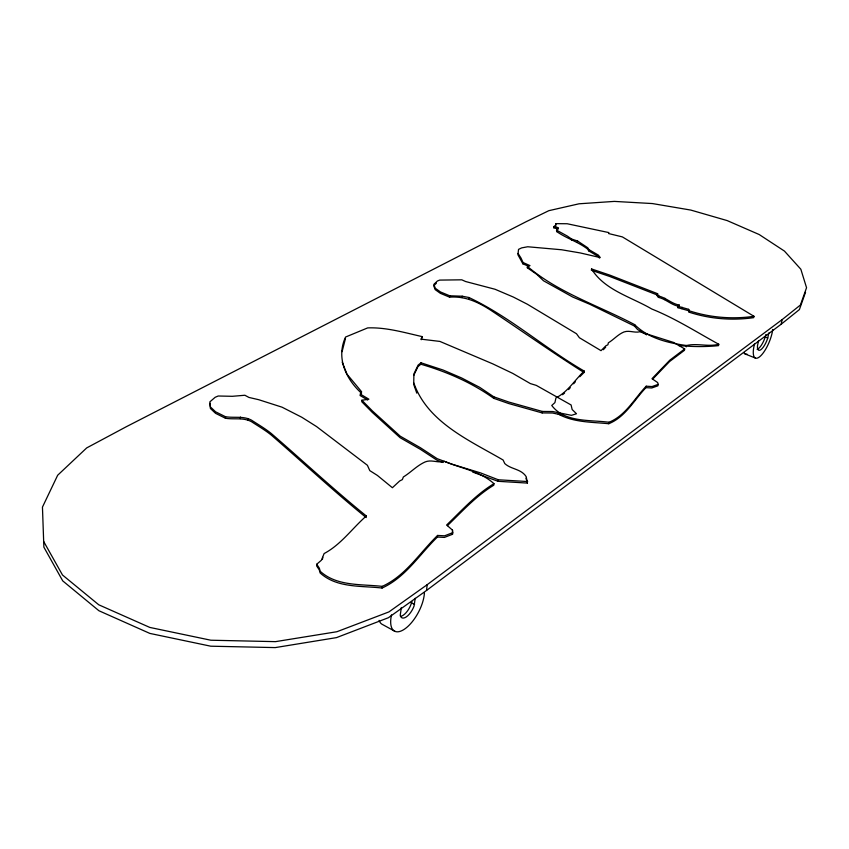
<?xml version="1.0" encoding="UTF-8"?>
<svg xmlns="http://www.w3.org/2000/svg" width="849" height="849" viewBox="0 0 849 849"><rect width="100%" height="100%" fill="white"/><g stroke="black" fill="none" stroke-linecap="round" stroke-linejoin="round"><path stroke-width="1.27" d="M413.739 383.207L413.887 373.931L418.132 365.081L421.019 362.788L443.051 370.015L461.569 377.943L479.727 387.367L493.874 396.854L508.954 402.086L542.362 411.447L552.72 411.542L571.451 415.331L576.492 413.75L572.152 409.526L571.101 404.973L536.281 385.382L530.381 383.599L512.764 373.411L492.791 363.871L439.899 341.425L420.966 339.144L422.261 336.628C404.198 332.575 386.178 327.173 367.67 327.905L345.564 337.042C335.907 357.779 345.861 379.004 361.568 393.32M225.484 416.721C234.133 418.175 243.355 415.734 251.463 420.128C258.138 424.489 265.015 428.458 271.234 433.457C302.806 460.72 333.572 489.47 366.322 515.98L366.206 517.582C333.477 491.051 302.732 462.281 271.171 434.996C264.962 429.997 258.085 426.028 251.421 421.656C243.313 417.262 234.101 419.703 225.452 418.26L225.484 416.721L215.561 411.797L210.425 406.936L209.894 401.832L215.179 397.279L218.204 396.005L232.339 396.303L244.873 395.252L248.959 397.438L258.765 399.72L282.006 407.17L301.745 417.23L316.539 426.559L367.405 465.284L369.793 470.622L377.381 475.419L392.397 487.729L399.656 480.98L402.362 479.6L403.36 476.968C410.927 472.352 416.859 465.655 425.094 461.962C431.451 459.224 438.073 463.31 444.367 461.336C461.145 468.404 480.131 471.184 493.969 483.665L493.778 485.214C476.109 495.89 462.143 511.469 447.381 525.69M240.363 418.578L240.405 417.05M248.099 420.202L248.141 418.674M366.322 515.98C352.186 528.396 341.022 544.58 324.116 553.559L321.453 560.181L316.73 564.245L316.635 565.901L319.277 569.891L320.094 572.916C336.798 588.166 361.09 585.64 382.082 588.028C405.61 577.394 419.47 554.439 437.437 537.046L437.596 535.443L444.589 535.815L452.676 532.684L452.485 530.137L446.638 524.99C461.729 510.525 475.928 494.553 493.969 483.665M342.2 362.183L347.071 374.26L361.674 391.835L360.061 395.496L367.681 400.017M360.167 394.01L368.88 399.179L361.886 400.25L361.78 401.747L372.276 412.402L400.112 437.713L420.351 449.312L437.033 460.222L443.167 462.503M382.082 588.028L382.22 586.372C405.748 575.76 419.629 552.816 437.596 535.443M422.261 336.628L421.274 339.727M413.76 375.385L418.005 366.535L420.881 364.232L421.019 362.788M579.771 376.744L584.016 372.499C552.317 352.526 521.764 330.855 490.743 310.235C477.87 301.926 465.199 296.036 449.567 297.15L449.705 295.781L440.493 291.971L435.282 288.246L433.85 284.394L437.384 281.019L439.665 280.096L461.782 279.82L465.613 281.528L495.02 289.254L513.348 297.054L527.367 304.239L576.492 333.742L579.389 337.732L601.028 350.658L605.91 345.766L607.926 344.779L608.319 342.847C613.785 339.536 617.849 334.517 623.909 331.991C629.194 330.028 634.617 333.158 639.849 331.757L673.735 342.497L684.687 348.928L684.432 350.319L669.564 361.557L652.626 379.174M426.569 590.437L427.143 584.728L782.141 319.617L800.405 305.024L806.55 287.715L800.84 269.239L784.444 251.081L759.176 234.526L727.179 220.591L690.799 210.074L652.393 203.558L614.358 201.404L579.071 203.792L548.868 210.669L525.977 221.78L126.395 426.676L86.704 447.911L57.668 475.238L42.45 507.118L43.872 547.138L62.73 580.886L98.93 610.749L149.859 633.418L210.754 646.195L275.246 647.596L336.491 637.62L388.407 617.722L426.569 590.437L781.144 324.244L799.397 309.588L805.552 292.205M462.036 297.564L462.185 296.205L449.705 295.781M468.797 298.88L468.935 297.511L462.185 296.205M452.485 530.137L452.506 534.286L444.43 537.417L437.437 537.046M452.506 534.286L452.676 532.684M555.49 226.46L555.83 223.648L567.174 223.743L608.882 232.594L608.563 233.539L622.37 236.903L753.976 316.306L753.7 317.643C732.114 320.763 709.891 318.948 689.144 312.199L688.709 309.354L678.181 306.351L679.2 305.035C671.57 303.709 666.125 297.723 658.654 296.057L657.253 294.178L657.837 293.796L609.815 275.118L591.551 268.953L591.36 270.258M555.83 223.648L555.66 225.197L553.803 226.662L553.644 227.935L556.668 228.54L556.838 227.277L553.803 226.662M562.611 415.15L552.519 413.007L542.161 412.922L508.774 403.562L493.704 398.319L493.874 396.854M528.853 266.395L522.888 263.827L523.048 262.511L521.031 258.085L518.081 253.458M413.866 383.048C427.429 422.261 469.752 440.557 503.107 460.02L504.784 463.596C511.172 469.476 521.18 468.786 526.189 476.671L527.462 483.081L498.098 481.319L498.289 479.781L480.438 472.861L451.923 464.17L437.193 458.693L420.499 447.784L400.25 436.195L372.382 410.905L361.886 400.25M646.62 334.824L637.578 329.518L634.426 326.005L589.8 304.282L572.682 297.023L543.54 280.796L536.823 274.386L527.314 267.775L527.685 265.811L529.978 265.62L523.048 262.511M599.436 258.054L598.174 256.43L588.686 250.858L587.604 249.086C578.116 241.742 566.644 238.527 556.838 231.66L556.647 229.166L558.217 228.02L556.838 227.277M558.048 229.283L558.217 228.02M542.161 412.922L542.362 411.447M571.504 240.363L571.685 239.078L567.355 236.096L557.008 230.397M577.373 242.273L577.553 240.989L571.685 239.078M588.686 250.858L588.866 249.574L587.784 247.802L577.553 240.989M584.016 372.499L584.229 371.077C544.591 348.207 510.291 317.017 468.935 297.511M679.2 305.035L678.956 306.372C671.326 305.046 665.892 299.05 658.431 297.383L657.02 295.505L657.253 294.178M768.833 332.978L767.666 338.305A11.79 3.884 -67.8 0 1 760.927 349.65A11.79 3.884 -67.8 0 1 757.488 345.766L758.507 340.916M558.196 414.025C573.68 422.547 591.711 422.017 608.765 423.725L608.998 422.261C625.745 415.532 634.32 398.627 646.195 386.199L652.021 386.56L658.187 384.385L657.625 382.528L651.99 378.696L669.819 360.167L684.687 348.928M634.426 326.005L634.649 324.636C598.683 305.608 558.748 293.011 527.473 266.459L527.685 265.811M658.431 297.383L658.76 295.367M608.765 423.725C625.511 416.986 634.076 400.07 645.951 387.632L646.195 386.199M664.671 299.58L664.905 298.243M658.187 384.385L657.933 385.807L651.767 387.982L645.951 387.632M688.465 310.692L677.937 307.688L678.181 306.351M681.874 308.612L682.118 307.274M689.144 312.199L688.709 309.354M686.268 346.891L686.523 345.511C697.178 342.943 708.151 347.071 718.774 344.259L718.498 345.639C705.264 347.018 691.606 346.763 678.478 345.49M322.408 559.353L322.822 557.315M781.144 324.244L782.141 319.617M342.083 351.666L345.479 338.475M677.937 307.688L678.956 306.372M765.872 334.527L765.108 337.308A11.79 3.895 -67.8 0 1 757.106 349.279M401.333 607.491L400.24 615.302A12.502 5.519 -62 0 0 406.268 616.926A12.502 5.519 -62 0 0 414.068 606.059L415.193 598.301M411.861 601.527L410.99 604.414A12.48 5.54 -62 0 1 400.463 616.395M527.314 267.775L527.526 267.127M568.607 389.585L570.273 387.653M573.616 383.801L575.293 381.87M603.352 349.714L605.698 347.156M584.229 371.077C574.784 379.938 567.864 391.909 555.968 397.852L554.917 402.596L551.754 405.472C564.702 422.664 589.694 419.693 608.998 422.261M436.375 283.216L433.733 285.752L435.155 289.605L440.366 293.329L449.567 297.15M562.59 394.721L564.596 393.002M427.143 584.728L388.916 611.917L336.883 631.73L275.501 641.642L210.849 640.22L149.817 627.432L98.76 604.796L62.486 574.996L43.586 541.333M657.02 295.505L657.604 295.123L609.614 276.434L592.57 270.672M753.976 316.306C732.379 319.426 710.146 317.6 689.399 310.851M382.22 586.372C361.218 583.985 336.915 586.5 320.19 571.26L319.373 568.236L316.73 564.245M527.675 481.542L498.289 479.781M686.523 345.511C667.951 342.964 648.243 338.263 634.649 324.636M420.881 364.232C446.691 371.724 471.8 382.612 493.704 398.319M472.723 472.086L498.098 481.319M764.482 336.735L767.761 338.008M745.114 353.969L755.313 358.023M225.452 418.26L215.54 413.325L210.403 408.465L209.873 403.349M411.149 602.631L414.599 604.477M395.072 631.401L382.814 624.673A27.539 12.364 -61.9 0 1 379.1 620.375M588.866 249.574L598.375 255.135L600.264 257.576L580.196 252.928L561.624 249.765L527.728 246.762L521.7 247.876L518.537 249.373L517.922 254.764L522.888 263.827M718.774 344.259C696.551 332.097 675.369 318.439 651.745 308.994C631.465 297.044 604.499 290.209 591.551 268.953M413.739 384.512L416.795 393.151M525.987 478.21L527.462 483.081M556.477 230.429L556.838 231.66M746.95 354.097A20.227 6.781 -67.8 0 1 743.798 352.558M772.749 329.454A20.291 6.675 -67.8 0 1 759.558 356.845A20.291 6.675 -67.8 0 1 754.612 343.633M424.404 593.037A27.667 12.215 -62 0 1 404.304 629.279A27.667 12.215 -62 0 1 391.506 614.888"/></g></svg>
